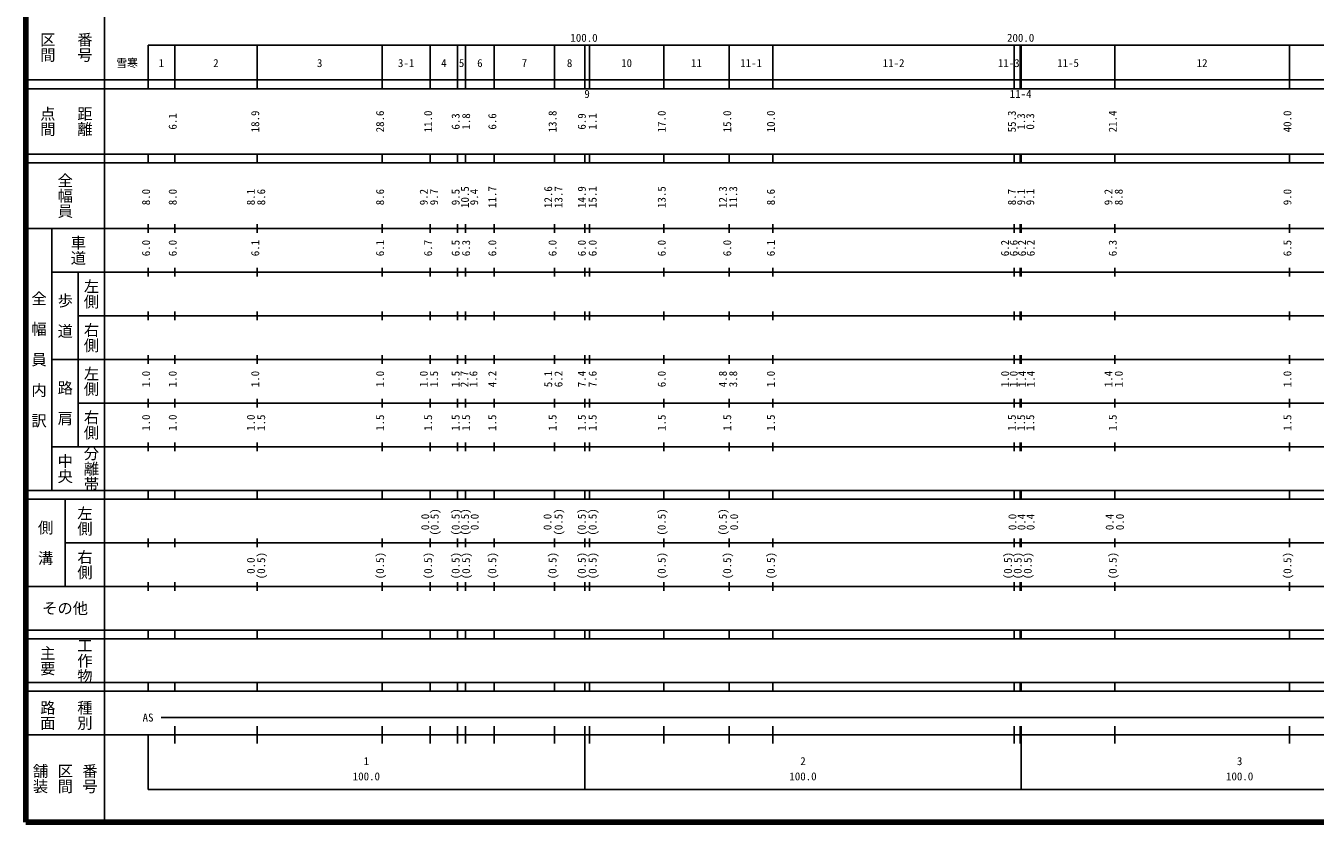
# Model space of a CAD drawing. Units: millimetres on the paper, enlarged 1000 times. Extents: x 40000 to 680000, y 20000 to 380000.
# Drawn here: x 40000 to 335310, y 20000 to 202409 of the extents above; entities that cross this region are included whole.
import ezdxf
from ezdxf.enums import TextEntityAlignment as Align

# ---------------------------------------------------------------- set-up
doc = ezdxf.new("R2010")
doc.units = ezdxf.units.MM
doc.header["$LTSCALE"] = 1000
doc.layers.add('M-TTL', color=2, linetype='Continuous', lineweight=140)
doc.layers.add('M-TTL-BAND', color=7, linetype='Continuous', lineweight=25)
doc.styles.add('@ＭＳ ゴシック', font='')
doc.styles.add('ＭＳ ゴシック', font='')
doc.styles.get('@ＭＳ ゴシック').set_extended_font_data('@MS Gothic')
doc.styles.get('ＭＳ ゴシック').set_extended_font_data('MS Gothic')

msp = doc.modelspace()

# ---------------------------------------------------------------- linework, layer by layer
at = {"layer": 'M-TTL'}
for p, q in [((40000, 380000), (40000, 20000)), ((40000, 20000), (680000, 20000))]:
    msp.add_line(p, q, dxfattribs=at)
at = {"layer": 'M-TTL-BAND'}
for p, q in [((58000, 370000), (58000, 20000)), ((68000, 198000), (579000, 198000)), ((68000, 198000), (68000, 188000)), ((74100, 188000), (74100, 198000)), ((93000, 188000), (93000, 198000)), ((121600, 188000), (121600, 198000)), ((132600, 188000), (132600, 198000)), ((138900, 188000), (138900, 198000)), ((140700, 188000), (140700, 198000)), ((147300, 188000), (147300, 198000)), ((161100, 188000), (161100, 198000)), ((168000, 188000), (168000, 198000)), ((169100, 188000), (169100, 198000)), ((186100, 188000), (186100, 198000)), ((201100, 188000), (201100, 198000)), ((211100, 188000), (211100, 198000)), ((266400, 188000), (266400, 198000)), ((267700, 188000), (267700, 198000)), ((268000, 188000), (268000, 198000)), ((289400, 188000), (289400, 198000)), ((329400, 188000), (329400, 198000)), ((40000, 190000), (579000, 190000)), ((40000, 188000), (579000, 188000)), ((40000, 173000), (579000, 173000)), ((68000, 171000), (68000, 173000)), ((74100, 171000), (74100, 173000)), ((93000, 171000), (93000, 173000)), ((121600, 171000), (121600, 173000)), ((132600, 171000), (132600, 173000)), ((138900, 171000), (138900, 173000)), ((140700, 171000), (140700, 173000)), ((147300, 171000), (147300, 173000)), ((161100, 171000), (161100, 173000)), ((168000, 171000), (168000, 173000)), ((169100, 171000), (169100, 173000)), ((186100, 171000), (186100, 173000)), ((201100, 171000), (201100, 173000)), ((211100, 171000), (211100, 173000)), ((266400, 171000), (266400, 173000)), ((267700, 171000), (267700, 173000)), ((268000, 171000), (268000, 173000)), ((289400, 171000), (289400, 173000)), ((329400, 171000), (329400, 173000)), ((40000, 171000), (579000, 171000)), ((68000, 155000), (68000, 157000)), ((74100, 155000), (74100, 157000)), ((93000, 155000), (93000, 157000)), ((121600, 155000), (121600, 157000)), ((132600, 155000), (132600, 157000)), ((138900, 155000), (138900, 157000)), ((140700, 155000), (140700, 157000)), ((147300, 155000), (147300, 157000)), ((161100, 155000), (161100, 157000)), ((168000, 155000), (168000, 157000)), ((169100, 155000), (169100, 157000)), ((186100, 155000), (186100, 157000)), ((201100, 155000), (201100, 157000)), ((211100, 155000), (211100, 157000)), ((266400, 155000), (266400, 157000)), ((267700, 155000), (267700, 157000)), ((268000, 155000), (268000, 157000)), ((289400, 155000), (289400, 157000)), ((329400, 155000), (329400, 157000)), ((40000, 156000), (579000, 156000)), ((46000, 96000), (46000, 156000)), ((46000, 146000), (579000, 146000)), ((52000, 146000), (52000, 106000)), ((68000, 145000), (68000, 147000)), ((74100, 145000), (74100, 147000)), ((93000, 145000), (93000, 147000)), ((121600, 145000), (121600, 147000)), ((132600, 145000), (132600, 147000)), ((138900, 145000), (138900, 147000)), ((140700, 145000), (140700, 147000)), ((147300, 145000), (147300, 147000)), ((161100, 145000), (161100, 147000)), ((168000, 145000), (168000, 147000)), ((169100, 145000), (169100, 147000)), ((186100, 145000), (186100, 147000)), ((201100, 145000), (201100, 147000)), ((211100, 145000), (211100, 147000)), ((266400, 145000), (266400, 147000)), ((267700, 145000), (267700, 147000)), ((268000, 145000), (268000, 147000)), ((289400, 145000), (289400, 147000)), ((329400, 145000), (329400, 147000)), ((52000, 136000), (579000, 136000)), ((68000, 135000), (68000, 137000)), ((74100, 135000), (74100, 137000)), ((93000, 135000), (93000, 137000)), ((121600, 135000), (121600, 137000)), ((132600, 135000), (132600, 137000)), ((138900, 135000), (138900, 137000)), ((140700, 135000), (140700, 137000)), ((147300, 135000), (147300, 137000)), ((161100, 135000), (161100, 137000)), ((168000, 135000), (168000, 137000)), ((169100, 135000), (169100, 137000)), ((186100, 135000), (186100, 137000)), ((201100, 135000), (201100, 137000)), ((211100, 135000), (211100, 137000)), ((266400, 135000), (266400, 137000)), ((267700, 135000), (267700, 137000)), ((268000, 135000), (268000, 137000)), ((289400, 135000), (289400, 137000)), ((329400, 135000), (329400, 137000)), ((68000, 125000), (68000, 127000)), ((74100, 125000), (74100, 127000)), ((93000, 125000), (93000, 127000)), ((121600, 125000), (121600, 127000)), ((132600, 125000), (132600, 127000)), ((138900, 125000), (138900, 127000)), ((140700, 125000), (140700, 127000)), ((147300, 125000), (147300, 127000)), ((161100, 125000), (161100, 127000)), ((168000, 125000), (168000, 127000)), ((169100, 125000), (169100, 127000)), ((186100, 125000), (186100, 127000)), ((201100, 125000), (201100, 127000)), ((211100, 125000), (211100, 127000)), ((266400, 125000), (266400, 127000)), ((267700, 125000), (267700, 127000)), ((268000, 125000), (268000, 127000)), ((289400, 125000), (289400, 127000)), ((329400, 125000), (329400, 127000)), ((46000, 126000), (579000, 126000)), ((52000, 116000), (579000, 116000)), ((68000, 115000), (68000, 117000)), ((74100, 115000), (74100, 117000)), ((93000, 115000), (93000, 117000)), ((121600, 115000), (121600, 117000)), ((132600, 115000), (132600, 117000)), ((138900, 115000), (138900, 117000)), ((140700, 115000), (140700, 117000)), ((147300, 115000), (147300, 117000)), ((161100, 115000), (161100, 117000)), ((168000, 115000), (168000, 117000)), ((169100, 115000), (169100, 117000)), ((186100, 115000), (186100, 117000)), ((201100, 115000), (201100, 117000)), ((211100, 115000), (211100, 117000)), ((266400, 115000), (266400, 117000)), ((267700, 115000), (267700, 117000)), ((268000, 115000), (268000, 117000)), ((289400, 115000), (289400, 117000)), ((329400, 115000), (329400, 117000)), ((68000, 105000), (68000, 107000)), ((74100, 105000), (74100, 107000)), ((93000, 105000), (93000, 107000)), ((121600, 105000), (121600, 107000)), ((132600, 105000), (132600, 107000)), ((138900, 105000), (138900, 107000)), ((140700, 105000), (140700, 107000)), ((147300, 105000), (147300, 107000)), ((161100, 105000), (161100, 107000)), ((168000, 105000), (168000, 107000)), ((169100, 105000), (169100, 107000)), ((186100, 105000), (186100, 107000)), ((201100, 105000), (201100, 107000)), ((211100, 105000), (211100, 107000)), ((266400, 105000), (266400, 107000)), ((267700, 105000), (267700, 107000)), ((268000, 105000), (268000, 107000)), ((289400, 105000), (289400, 107000)), ((329400, 105000), (329400, 107000)), ((46000, 106000), (579000, 106000)), ((40000, 96000), (579000, 96000)), ((68000, 94000), (68000, 96000)), ((74100, 94000), (74100, 96000)), ((93000, 94000), (93000, 96000)), ((121600, 94000), (121600, 96000)), ((132600, 94000), (132600, 96000)), ((138900, 94000), (138900, 96000)), ((140700, 94000), (140700, 96000)), ((147300, 94000), (147300, 96000)), ((161100, 94000), (161100, 96000)), ((168000, 94000), (168000, 96000)), ((169100, 94000), (169100, 96000)), ((186100, 94000), (186100, 96000)), ((201100, 94000), (201100, 96000)), ((211100, 94000), (211100, 96000)), ((266400, 94000), (266400, 96000)), ((267700, 94000), (267700, 96000)), ((268000, 94000), (268000, 96000)), ((289400, 94000), (289400, 96000)), ((329400, 94000), (329400, 96000)), ((40000, 94000), (579000, 94000)), ((49000, 94000), (49000, 74000)), ((49000, 84000), (579000, 84000)), ((68000, 83000), (68000, 85000)), ((74100, 83000), (74100, 85000)), ((93000, 83000), (93000, 85000)), ((121600, 83000), (121600, 85000)), ((132600, 83000), (132600, 85000)), ((138900, 83000), (138900, 85000)), ((140700, 83000), (140700, 85000)), ((147300, 83000), (147300, 85000)), ((161100, 83000), (161100, 85000)), ((168000, 83000), (168000, 85000)), ((169100, 83000), (169100, 85000)), ((186100, 83000), (186100, 85000)), ((201100, 83000), (201100, 85000)), ((211100, 83000), (211100, 85000)), ((266400, 83000), (266400, 85000)), ((267700, 83000), (267700, 85000)), ((268000, 83000), (268000, 85000)), ((289400, 83000), (289400, 85000)), ((329400, 83000), (329400, 85000)), ((40000, 74000), (579000, 74000)), ((68000, 73000), (68000, 75000)), ((74100, 73000), (74100, 75000)), ((93000, 73000), (93000, 75000)), ((121600, 73000), (121600, 75000)), ((132600, 73000), (132600, 75000)), ((138900, 73000), (138900, 75000)), ((140700, 73000), (140700, 75000)), ((147300, 73000), (147300, 75000)), ((161100, 73000), (161100, 75000)), ((168000, 73000), (168000, 75000)), ((169100, 73000), (169100, 75000)), ((186100, 73000), (186100, 75000)), ((201100, 73000), (201100, 75000)), ((211100, 73000), (211100, 75000)), ((266400, 73000), (266400, 75000)), ((267700, 73000), (267700, 75000)), ((268000, 73000), (268000, 75000)), ((289400, 73000), (289400, 75000)), ((329400, 73000), (329400, 75000)), ((40000, 64000), (579000, 64000)), ((68000, 62000), (68000, 64000)), ((74100, 62000), (74100, 64000)), ((93000, 62000), (93000, 64000)), ((121600, 62000), (121600, 64000)), ((132600, 62000), (132600, 64000)), ((138900, 62000), (138900, 64000)), ((140700, 62000), (140700, 64000)), ((147300, 62000), (147300, 64000)), ((161100, 62000), (161100, 64000)), ((168000, 62000), (168000, 64000)), ((169100, 62000), (169100, 64000)), ((186100, 62000), (186100, 64000)), ((201100, 62000), (201100, 64000)), ((211100, 62000), (211100, 64000)), ((266400, 62000), (266400, 64000)), ((267700, 62000), (267700, 64000)), ((268000, 62000), (268000, 64000)), ((289400, 62000), (289400, 64000)), ((329400, 62000), (329400, 64000)), ((40000, 62000), (579000, 62000)), ((40000, 52000), (579000, 52000)), ((68000, 50000), (68000, 52000)), ((74100, 50000), (74100, 52000)), ((93000, 50000), (93000, 52000)), ((121600, 50000), (121600, 52000)), ((132600, 50000), (132600, 52000)), ((138900, 50000), (138900, 52000)), ((140700, 50000), (140700, 52000)), ((147300, 50000), (147300, 52000)), ((161100, 50000), (161100, 52000)), ((168000, 50000), (168000, 52000)), ((169100, 50000), (169100, 52000)), ((186100, 50000), (186100, 52000)), ((201100, 50000), (201100, 52000)), ((211100, 50000), (211100, 52000)), ((266400, 50000), (266400, 52000)), ((267700, 50000), (267700, 52000)), ((268000, 50000), (268000, 52000)), ((289400, 50000), (289400, 52000)), ((329400, 50000), (329400, 52000)), ((40000, 50000), (579000, 50000)), ((71000, 44000), (559000, 44000)), ((74100, 38000), (74100, 42000)), ((93000, 38000), (93000, 42000)), ((121600, 38000), (121600, 42000)), ((132600, 38000), (132600, 42000)), ((138900, 38000), (138900, 42000)), ((140700, 38000), (140700, 42000)), ((147300, 38000), (147300, 42000)), ((161100, 38000), (161100, 42000)), ((168000, 27500), (168000, 42000)), ((169100, 38000), (169100, 42000)), ((186100, 38000), (186100, 42000)), ((201100, 38000), (201100, 42000)), ((211100, 38000), (211100, 42000)), ((266400, 38000), (266400, 42000)), ((267700, 38000), (267700, 42000)), ((268000, 27500), (268000, 42000)), ((289400, 38000), (289400, 42000)), ((329400, 38000), (329400, 42000)), ((40000, 40000), (579000, 40000)), ((68000, 40000), (68000, 27500)), ((68000, 27500), (579000, 27500))]:
    msp.add_line(p, q, dxfattribs=at)

# ---------------------------------------------------------------- texts
at = {"layer": 'M-TTL-BAND', "style": '@ＭＳ ゴシック'}
for s, p in [('番号', (53500, 197500)), ('区間', (45000, 197500)), ('点間', (45000, 180500)), ('距離', (53500, 180500)), ('全幅員', (49000, 163500)), ('車道', (52000, 151000)), ('左側', (55000, 141000)), ('全\u3000幅\u3000員\u3000内\u3000訳', (43000, 126000)), ('歩\u3000道', (49000, 136000)), ('右側', (55000, 131000)), ('左側', (55000, 121000)), ('路\u3000肩', (49000, 116000)), ('右側', (55000, 111000)), ('中央', (49000, 101000)), ('分離帯', (55000, 101000)), ('左側', (53500, 89000)), ('側\u3000溝', (44500, 84000)), ('右側', (53500, 79000)), ('主要', (45000, 57000)), ('工作物', (53500, 57000)), ('路面', (45000, 44500)), ('種別', (53500, 44500)), ('舗装', (43333, 30000)), ('区間', (49000, 30000)), ('番号', (54667, 30000))]:
    msp.add_text(s, height=2566, rotation=270, dxfattribs=at).set_placement(p, align=Align.MIDDLE_CENTER)
at = {"layer": 'M-TTL-BAND', "style": 'ＭＳ ゴシック'}
for s, p in [('100.0', (167844, 198195)), ('200.0', (267844, 198195)), ('雪寒', (63194, 192405)), ('1', (71050, 192405)), ('2', (83550, 192405)), ('3', (107300, 192405)), ('3-1', (127100, 192405)), ('4', (135750, 192405)), ('5', (139800, 192405)), ('6', (144000, 192405)), ('7', (154200, 192405)), ('8', (164550, 192405)), ('10', (177600, 192405)), ('11', (193600, 192405)), ('11-1', (206100, 192405)), ('11-2', (238750, 192405)), ('11-3', (265122, 192405)), ('11-5', (278700, 192405)), ('12', (309400, 192405)), ('9', (168550, 185334)), ('11-4', (267850, 185334)), ('AS', (68000, 42500)), ('1', (118000, 32523)), ('2', (218000, 32523)), ('3', (318000, 32523)), ('100.0', (118000, 29033)), ('100.0', (218000, 29033)), ('100.0', (318000, 29033))]:
    msp.add_text(s, height=1833, dxfattribs=at).set_placement(p, align=Align.BOTTOM_CENTER)
for s, p in [('6.1', (75100, 180500)), ('18.9', (94000, 180500)), ('28.6', (122600, 180500)), ('11.0', (133600, 180500)), ('6.3', (139900, 180500)), ('1.8', (142300, 180500)), ('6.6', (148300, 180500)), ('13.8', (162100, 180500)), ('6.9', (168800, 180500)), ('1.1', (171278, 180500)), ('17.0', (187100, 180500)), ('15.0', (202100, 180500)), ('10.0', (212100, 180500)), ('55.3', (267293, 180500)), ('1.3', (269414, 180500)), ('0.3', (271500, 180500)), ('21.4', (290400, 180500)), ('40.0', (330400, 180500)), ('10.5', (142039, 163174)), ('11.7', (148300, 163174)), ('12.6', (161100, 163174)), ('13.7', (163470, 163174)), ('14.9', (168800, 163174)), ('15.1', (171278, 163174)), ('13.5', (187100, 163174)), ('12.3', (201100, 163174)), ('11.3', (203470, 163174)), ('8.0', (69000, 163174)), ('8.0', (75100, 163174)), ('8.1', (93000, 163174)), ('8.6', (95370, 163174)), ('8.6', (122600, 163174)), ('9.2', (132600, 163174)), ('9.7', (134970, 163174)), ('9.5', (139900, 163174)), ('9.4', (144141, 163174)), ('8.6', (212100, 163174)), ('8.7', (267293, 163174)), ('9.1', (269414, 163174)), ('9.1', (271500, 163174)), ('9.2', (289400, 163174)), ('8.8', (291770, 163174)), ('9.0', (330400, 163174)), ('6.0', (69000, 151500)), ('6.0', (75100, 151500)), ('6.1', (94000, 151500)), ('6.1', (122600, 151500)), ('6.7', (133600, 151500)), ('6.5', (139900, 151500)), ('6.3', (142300, 151500)), ('6.0', (148300, 151500)), ('6.0', (162100, 151500)), ('6.0', (168800, 151500)), ('6.0', (171278, 151500)), ('6.0', (187100, 151500)), ('6.0', (202100, 151500)), ('6.1', (212100, 151500)), ('6.2', (265715, 151500)), ('6.6', (267700, 151500)), ('6.2', (269608, 151500)), ('6.2', (271603, 151500)), ('6.3', (290400, 151500)), ('6.5', (330400, 151500)), ('1.0', (69000, 121500)), ('1.0', (75100, 121500)), ('1.0', (94000, 121500)), ('1.0', (122600, 121500)), ('1.0', (132600, 121500)), ('1.5', (134970, 121500)), ('1.5', (139900, 121500)), ('2.7', (141914, 121500)), ('1.6', (143977, 121500)), ('4.2', (148300, 121500)), ('5.1', (161100, 121500)), ('6.2', (163470, 121500)), ('7.4', (168800, 121500)), ('7.6', (171278, 121500)), ('6.0', (187100, 121500)), ('4.8', (201100, 121500)), ('3.8', (203470, 121500)), ('1.0', (212100, 121500)), ('1.0', (265733, 121500)), ('1.0', (267700, 121500)), ('1.4', (269644, 121500)), ('1.4', (271626, 121500)), ('1.4', (289400, 121500)), ('1.0', (291770, 121500)), ('1.0', (330400, 121500)), ('1.0', (69000, 111500)), ('1.0', (75100, 111500)), ('1.0', (93000, 111500)), ('1.5', (95370, 111500)), ('1.5', (122600, 111500)), ('1.5', (133600, 111500)), ('1.5', (139900, 111500)), ('1.5', (142300, 111500)), ('1.5', (148300, 111500)), ('1.5', (162100, 111500)), ('1.5', (168800, 111500)), ('1.5', (171278, 111500)), ('1.5', (187100, 111500)), ('1.5', (202100, 111500)), ('1.5', (212100, 111500)), ('1.5', (267293, 111500)), ('1.5', (269414, 111500)), ('1.5', (271500, 111500)), ('1.5', (290400, 111500)), ('1.5', (330400, 111500)), ('0.0', (132936, 88764)), ('(0.5)', (135094, 88764)), ('(0.5)', (139900, 88764)), ('(0.5)', (142057, 88764)), ('0.0', (144260, 88764)), ('0.0', (160942, 88764)), ('(0.5)', (163470, 88764)), ('(0.5)', (168800, 88764)), ('(0.5)', (171278, 88764)), ('(0.5)', (187100, 88764)), ('(0.5)', (201100, 88764)), ('0.0', (203688, 88764)), ('0.0', (267423, 88764)), ('0.4', (269499, 88764)), ('0.4', (271569, 88764)), ('0.4', (289686, 88764)), ('0.0', (292040, 88764)), ('0.0', (92993, 78764)), ('(0.5)', (95370, 78764)), ('(0.5)', (122600, 78764)), ('(0.5)', (133600, 78764)), ('(0.5)', (139900, 78764)), ('(0.5)', (142300, 78764)), ('(0.5)', (148300, 78764)), ('(0.5)', (162100, 78764)), ('(0.5)', (168800, 78764)), ('(0.5)', (171278, 78764)), ('(0.5)', (187100, 78764)), ('(0.5)', (202100, 78764)), ('(0.5)', (212100, 78764)), ('(0.5)', (266394, 78764)), ('(0.5)', (268631, 78764)), ('(0.5)', (270923, 78764)), ('(0.5)', (290400, 78764)), ('(0.5)', (330400, 78764))]:
    msp.add_text(s, height=1833, rotation=90, dxfattribs=at).set_placement(p, align=Align.BOTTOM_CENTER)
msp.add_text('その他', height=2566, dxfattribs=at).set_placement((49000, 69000), align=Align.MIDDLE_CENTER)

doc.saveas('drawing.dxf')
